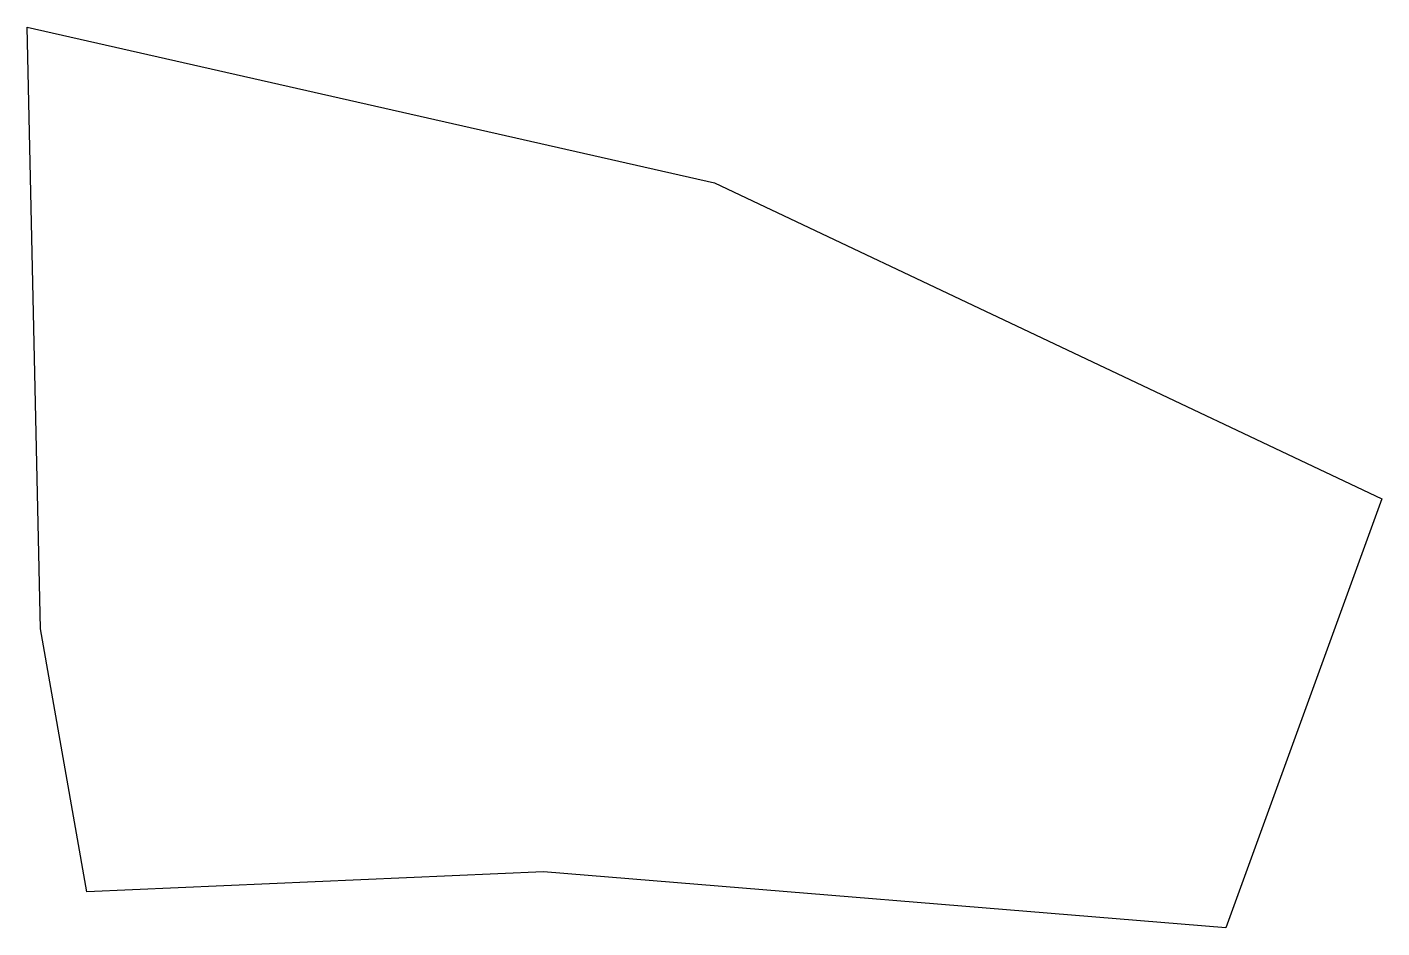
# Model space of a CAD drawing. Header units: millimetres. Extents: x 215.6 to 273.6, y -179 to -140.5.
import ezdxf

# ---------------------------------------------------------------- set-up
doc = ezdxf.new("R2010")
doc.units = ezdxf.units.MM

msp = doc.modelspace()

# ---------------------------------------------------------------- linework, layer by layer
for p, q in [((215.572, -140.472), (245, -147.14)), ((216.144, -166.219), (215.572, -140.472)), ((245, -147.14), (273.575, -160.666)), ((273.575, -160.666), (266.889, -179.022)), ((218.129, -177.475), (216.144, -166.219)), ((237.686, -176.621), (218.129, -177.475)), ((266.889, -179.022), (237.686, -176.621))]:
    msp.add_line(p, q)

doc.saveas('drawing.dxf')
